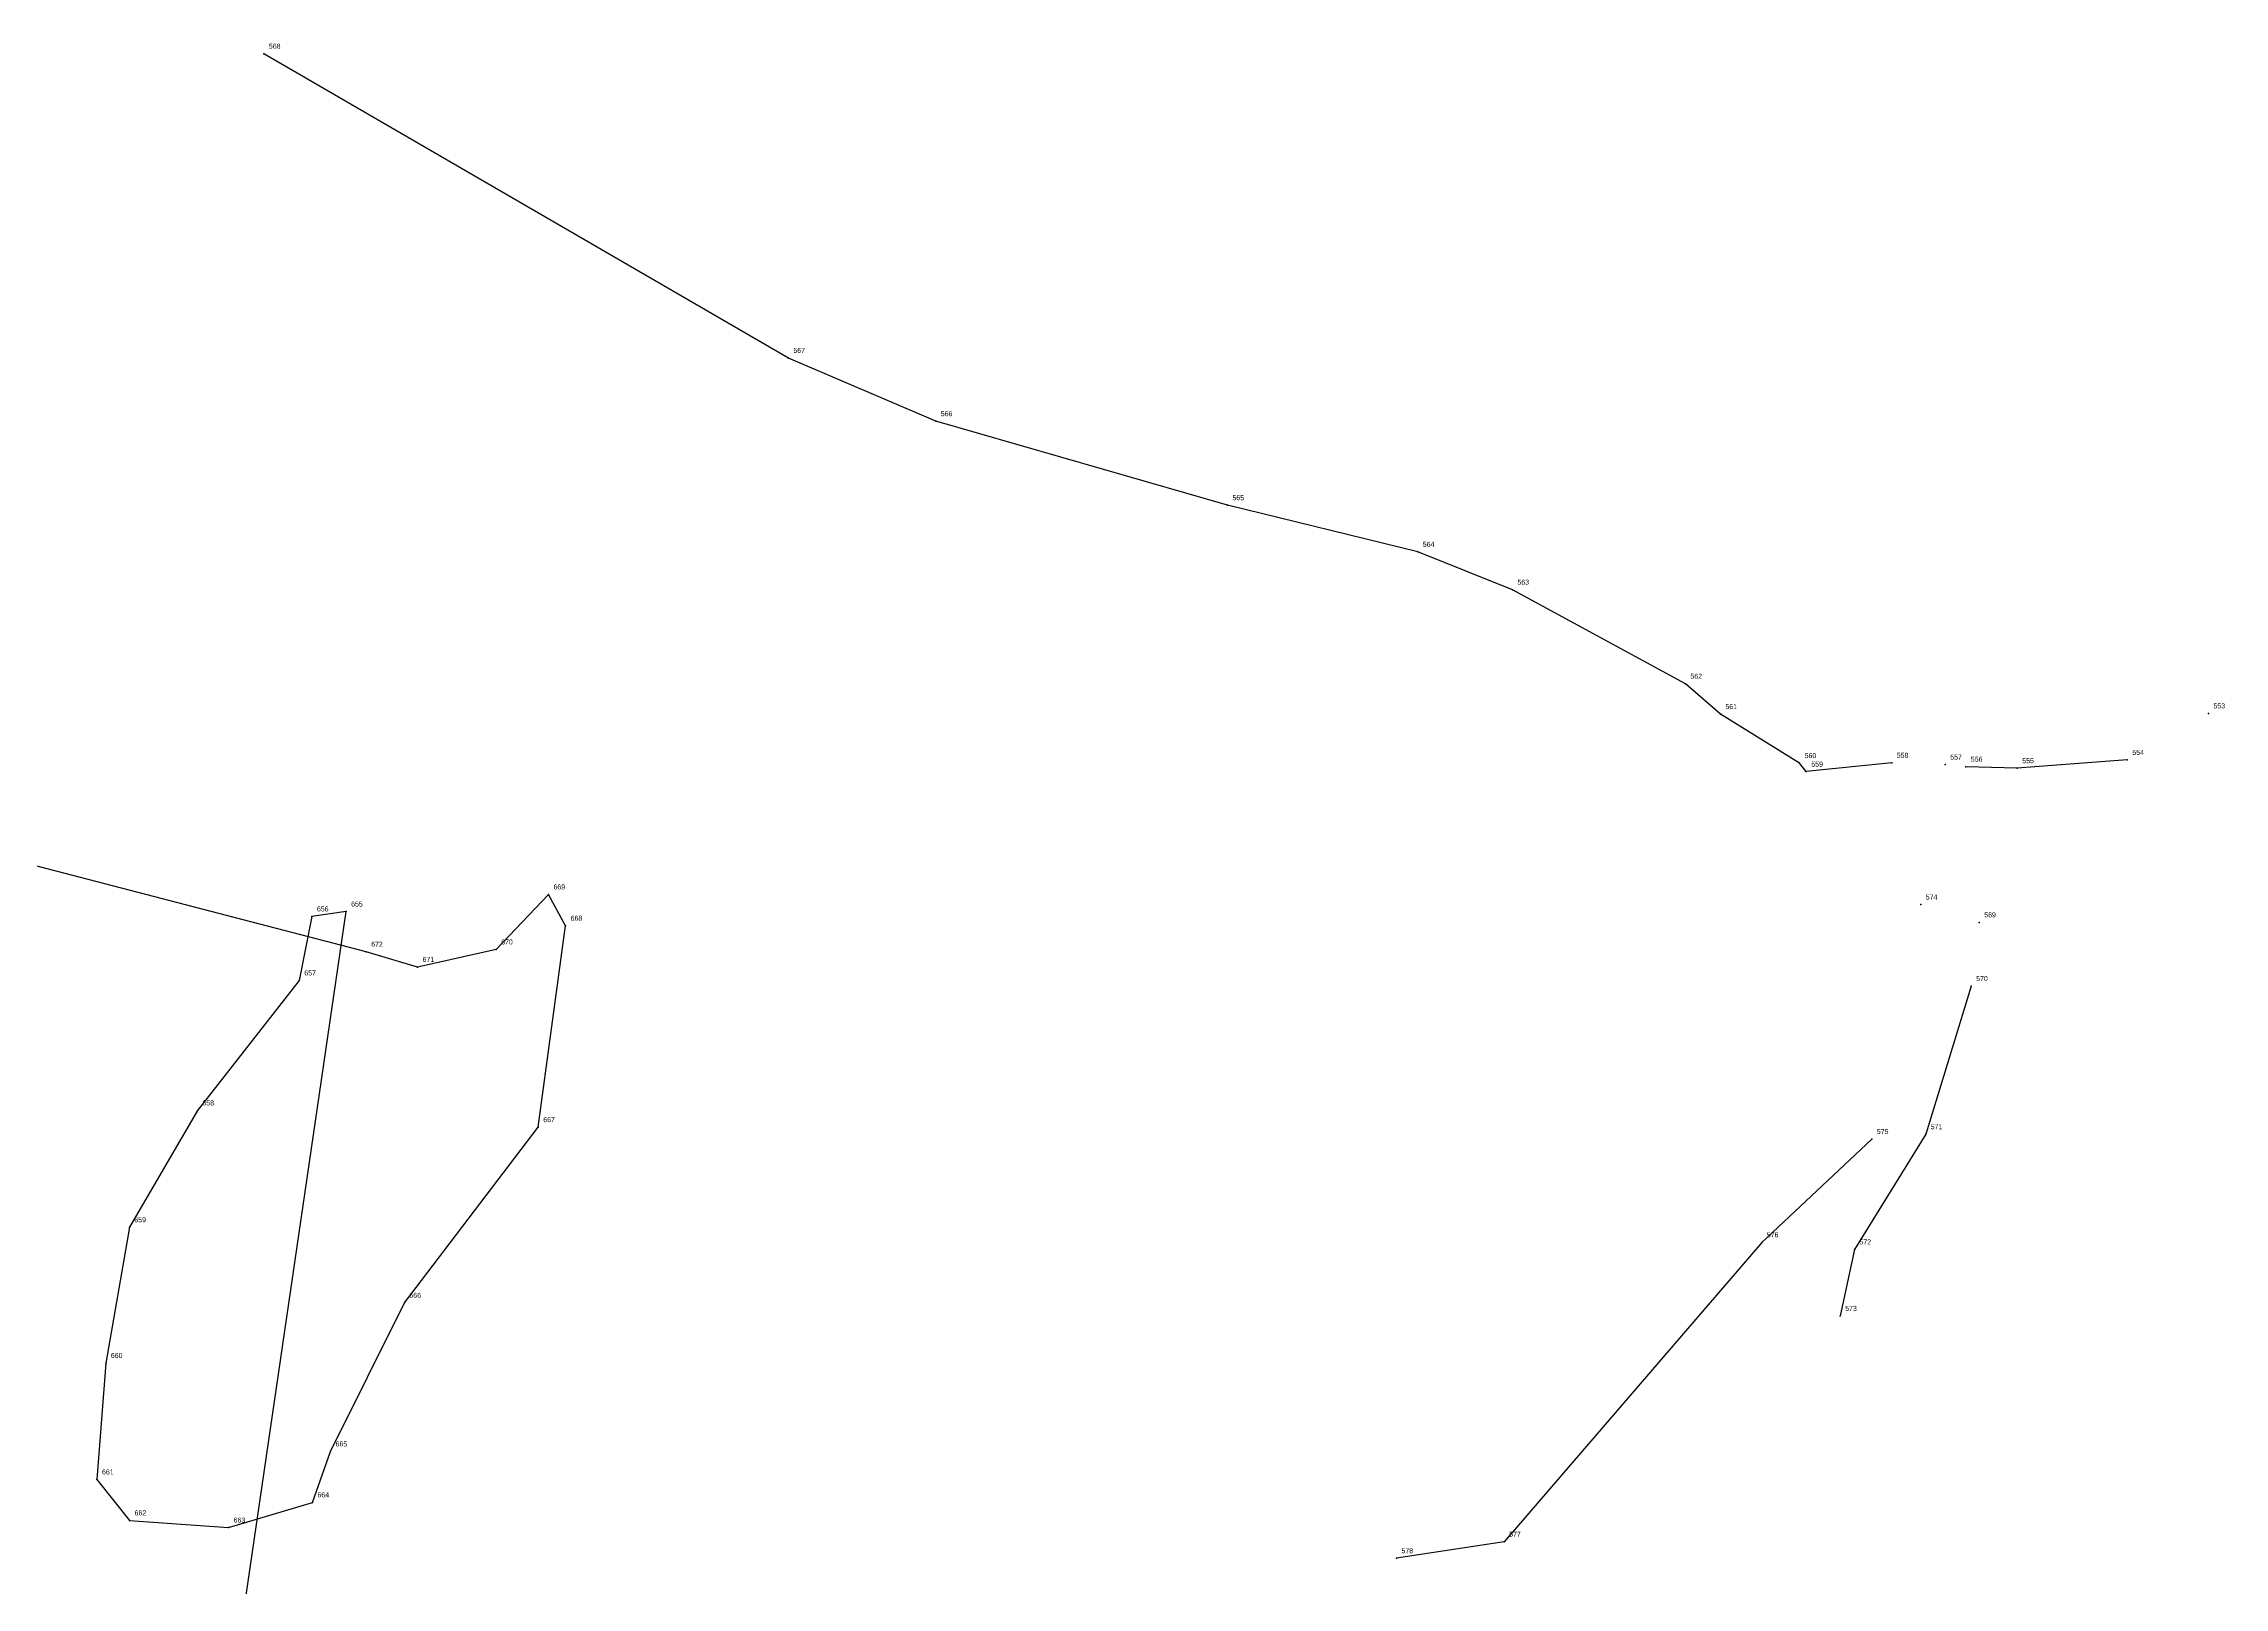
# Model space of a CAD drawing. Header units: feet. Extents: x 2485914 to 2489894, y 415577 to 417647.
# Drawn here: x 2488595 to 2489894, y 416390 to 417310 of the extents above; entities that cross this region are included whole.
import ezdxf

# ---------------------------------------------------------------- set-up
doc = ezdxf.new("R2010")
doc.units = ezdxf.units.FT
doc.header["$MEASUREMENT"] = 0
for name, color, linetype in [('SILT_FENCE', 3, 'Continuous'), ('SILT_FENCE_ENDS', 1, 'Continuous'), ('SILT_FENCE_LABELS', 7, 'Continuous'), ('SILT_FENCE_POINTS', 2, 'Continuous')]:
    doc.layers.add(name, color=color, linetype=linetype)

msp = doc.modelspace()

# ---------------------------------------------------------------- linework, layer by layer
at = {"layer": 'SILT_FENCE'}
for points in [[(2489696.1866, 416881.7339), (2489645.3072, 416876.4816), (2489641.3144, 416881.5578), (2489594.0885, 416910.7697), (2489573.2161, 416928.8287), (2489470.1933, 416984.8716), (2489413.797, 417007.4247), (2489300.4025, 417035.2244), (2489126.6391, 417085.2662), (2489038.798, 417122.9394), (2488726.294, 417304.2046)], [(2488594.9022, 415805.7865), (2488595.2428, 415667.8819), (2488602.1045, 415609.052), (2488775.2926, 416793.117), (2488754.935, 416790.1954), (2488747.4115, 416752.0775), (2488686.7016, 416674.6172), (2488646.1621, 416605.0061), (2488632.1409, 416524.155), (2488626.8735, 416454.7546), (2488646.28, 416430.3609), (2488705.2747, 416426.0632), (2488755.2324, 416441.1047), (2488766.0493, 416471.468), (2488810.016, 416560.0056), (2488889.7901, 416664.6583), (2488906.0883, 416784.6694), (2488895.8615, 416803.3119), (2488864.6812, 416770.5075), (2488817.8853, 416760.0948), (2488787.2619, 416769.1865), (2488378.6869, 416875.3779)], [(2489836.5578, 416883.4451), (2489770.9655, 416878.5394), (2489740.3248, 416879.3973)], [(2489743.5146, 416748.7294), (2489716.4176, 416660.4527), (2489674.0063, 416591.832), (2489665.4913, 416552.2115)], [(2489684.3449, 416657.5906), (2489618.7806, 416596.0501), (2489465.2828, 416417.6823), (2489401.0799, 416407.812)]]:
    msp.add_lwpolyline(points, dxfattribs=at)
at = {"layer": 'SILT_FENCE_ENDS'}
for p in [(2488726.294, 417304.2046), (2489884.8684, 416911.1866), (2489728.0752, 416880.6759), (2489740.3248, 416879.3973, 842), (2489713.4972, 416797.2563), (2489748.3287, 416786.6804), (2489665.4913, 416552.2115), (2489401.0799, 416407.812)]:
    msp.add_point(p, dxfattribs=at)
at = {"layer": 'SILT_FENCE_POINTS'}
for p in [(2489038.798, 417122.9394), (2489126.6391, 417085.2662), (2489300.4025, 417035.2244), (2489413.797, 417007.4247), (2489470.1933, 416984.8716), (2489573.2161, 416928.8287), (2489594.0885, 416910.7697), (2489641.3144, 416881.5578), (2489645.3072, 416876.4816), (2489696.1866, 416881.7339), (2489770.9655, 416878.5394), (2489836.5578, 416883.4451), (2488895.8615, 416803.3119), (2488754.935, 416790.1954), (2488775.2926, 416793.117), (2488906.0883, 416784.6694), (2488787.2619, 416769.1865), (2488864.6812, 416770.5075), (2488817.8853, 416760.0948), (2488747.4115, 416752.0775), (2489743.5146, 416748.7294), (2488686.7016, 416674.6172), (2488889.7901, 416664.6583), (2489684.3449, 416657.5906), (2489716.4176, 416660.4527), (2488646.1621, 416605.0061), (2489618.7806, 416596.0501), (2489674.0063, 416591.832), (2488810.016, 416560.0056), (2488632.1409, 416524.155), (2488766.0493, 416471.468), (2488626.8735, 416454.7546), (2488646.28, 416430.3609), (2488755.2324, 416441.1047), (2488705.2747, 416426.0632), (2489465.2828, 416417.6823)]:
    msp.add_point(p, dxfattribs=at)

# ---------------------------------------------------------------- texts
at = {"layer": 'SILT_FENCE_LABELS'}
for s, p in [('568', (2488729.294, 417307.2046)), ('567', (2489041.798, 417125.9394)), ('566', (2489129.6391, 417088.2662)), ('565', (2489303.4025, 417038.2244)), ('564', (2489416.797, 417010.4247)), ('563', (2489473.1933, 416987.8716)), ('562', (2489576.2161, 416931.8287)), ('561', (2489597.0885, 416913.7697)), ('553', (2489887.8684, 416914.1866)), ('560', (2489644.3144, 416884.5578)), ('558', (2489699.1866, 416884.7339)), ('557', (2489731.0752, 416883.6759)), ('556', (2489743.3248, 416882.3973)), ('554', (2489839.5578, 416886.4451)), ('559', (2489648.3072, 416879.4816)), ('555', (2489773.9655, 416881.5394)), ('669', (2488898.8615, 416806.3119)), ('656', (2488757.935, 416793.1954)), ('655', (2488778.2926, 416796.117)), ('574', (2489716.4972, 416800.2563)), ('668', (2488909.0883, 416787.6694)), ('569', (2489751.3287, 416789.6804)), ('672', (2488790.2619, 416772.1865)), ('670', (2488867.6812, 416773.5075)), ('657', (2488750.4115, 416755.0775)), ('671', (2488820.8853, 416763.0948)), ('570', (2489746.5146, 416751.7294)), ('658', (2488689.7016, 416677.6172)), ('667', (2488892.7901, 416667.6583)), ('571', (2489719.4176, 416663.4527)), ('575', (2489687.3449, 416660.5906)), ('659', (2488649.1621, 416608.0061)), ('576', (2489621.7806, 416599.0501)), ('572', (2489677.0063, 416594.832)), ('666', (2488813.016, 416563.0056)), ('573', (2489668.4913, 416555.2115)), ('660', (2488635.1409, 416527.155)), ('665', (2488769.0493, 416474.468)), ('661', (2488629.8735, 416457.7546)), ('664', (2488758.2324, 416444.1047)), ('662', (2488649.28, 416433.3609)), ('663', (2488708.2747, 416429.0632)), ('577', (2489468.2828, 416420.6823)), ('578', (2489404.0799, 416410.812))]:
    msp.add_text(s, height=3, dxfattribs=at).set_placement(p)

doc.saveas('drawing.dxf')
